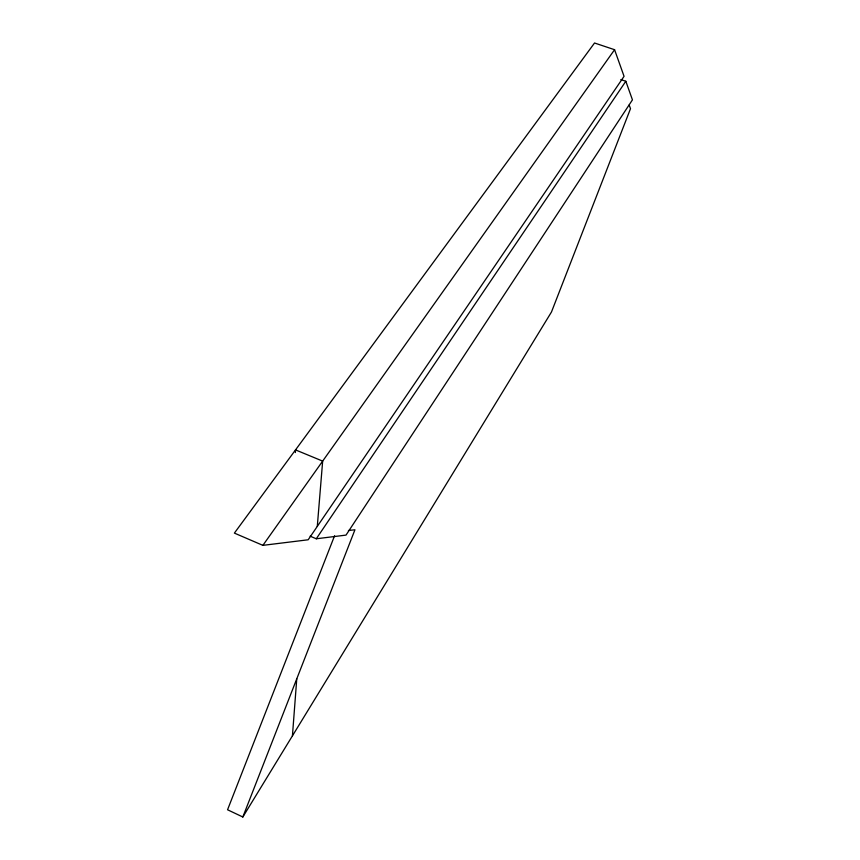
<?xml version="1.0" encoding="UTF-8"?>
<svg xmlns="http://www.w3.org/2000/svg" width="860" height="860" viewBox="0 0 860 860"><rect width="100%" height="100%" fill="white"/><g stroke="black" fill="none" stroke-linecap="round" stroke-linejoin="round"><path stroke-width="1.29" d="M295.356 452.543L295.528 449.898L322.661 461.111L317.297 526.395M292.432 735.848L296.764 678.83M334.583 535.737L227.556 809.765L242.832 817L551.475 311.997L630.509 108.661L629.176 105.049M242.832 817L354.943 529.771L348.408 530.512M310.137 536.167L316.276 538.779L625.822 81.259L620.845 79.571M262.88 545.358L614.577 49.708L594.539 43L234.382 533.103L262.88 545.358L308.17 539.779L624.059 76.325L614.577 49.708M316.276 538.779L346.021 535.103L632.444 99.857L625.822 81.259"/></g></svg>
